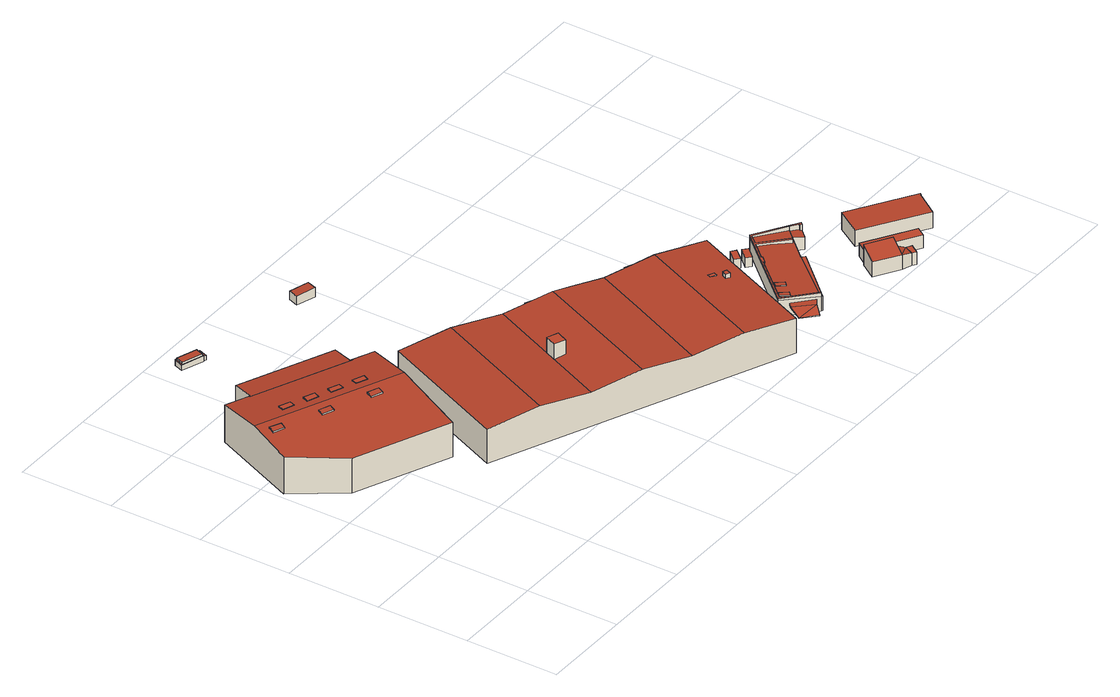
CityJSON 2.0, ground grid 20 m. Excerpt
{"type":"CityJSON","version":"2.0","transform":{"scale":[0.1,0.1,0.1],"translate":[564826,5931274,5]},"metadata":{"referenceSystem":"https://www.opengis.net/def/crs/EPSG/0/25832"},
"CityObjects":{
"building1":{"type":"Building","attributes":{"Grundfläche 2D":857.27,"Grundhöhe NN":6.37},"children":["building1-1","building1-2","building1-3","building1-4","building1-5","building1-6","building1-7"],"geometry":[{"type":"Solid","lod":"3","boundaries":[[[[0,1,2,3,4]],[[5,6,7,8,3,2,9,10]],[[11,6,5,12]],[[13,7,6,11]],[[14,8,7,13]],[[15,4,3,8,14]],[[16,0,4,15]],[[17,1,0,16]],[[18,9,2,1,17]],[[19,10,9,18]],[[12,5,10,19]],[[15,14,13,11,12,19,18,17,16]]]],"semantics":{"surfaces":[{"type":"RoofSurface"},{"type":"WallSurface"},{"type":"GroundSurface"}],"values":[[0,0,1,1,1,1,1,1,1,1,1,2]]}}]},
"building1-1":{"type":"BuildingInstallation","attributes":{"relationToConstruction":"outside"},"parents":["building1"],"geometry":[{"type":"MultiSurface","lod":"3","boundaries":[[[20,21,22,23]],[[24,20,23,25]],[[26,21,20,24]],[[27,22,21,26]],[[25,23,22,27]]],"semantics":{"surfaces":[{"type":"RoofSurface"},{"type":"WallSurface"}],"values":[0,1,1,1,1]}}]},
"building1-2":{"type":"BuildingInstallation","attributes":{"relationToConstruction":"outside"},"parents":["building1"],"geometry":[{"type":"MultiSurface","lod":"3","boundaries":[[[28,29,30,31]],[[32,28,31,33]],[[28,32,34,29]],[[29,34,35,30]],[[33,31,30,35]]],"semantics":{"surfaces":[{"type":"RoofSurface"},{"type":"WallSurface"}],"values":[0,1,1,1,1]}}]},
"building1-3":{"type":"BuildingInstallation","attributes":{"relationToConstruction":"outside"},"parents":["building1"],"geometry":[{"type":"MultiSurface","lod":"3","boundaries":[[[36,37,38,39]],[[40,36,39,41]],[[42,37,36,40]],[[43,38,37,42]],[[41,39,38,43]]],"semantics":{"surfaces":[{"type":"RoofSurface"},{"type":"WallSurface"}],"values":[0,1,1,1,1]}}]},
"building1-4":{"type":"BuildingInstallation","attributes":{"relationToConstruction":"outside"},"parents":["building1"],"geometry":[{"type":"MultiSurface","lod":"3","boundaries":[[[44,45,46,47,48,49]],[[50,44,49,51]],[[52,45,44,50]],[[53,54,47,46,45,52]],[[55,51,49,48,47,54]]],"semantics":{"surfaces":[{"type":"RoofSurface"},{"type":"WallSurface"}],"values":[0,1,1,1,1]}}]},
"building1-5":{"type":"BuildingInstallation","attributes":{"relationToConstruction":"outside"},"parents":["building1"],"geometry":[{"type":"MultiSurface","lod":"3","boundaries":[[[56,57,58,59]],[[60,56,59,61]],[[62,57,56,60]],[[63,58,57,62]],[[61,59,58,63]]],"semantics":{"surfaces":[{"type":"RoofSurface"},{"type":"WallSurface"}],"values":[0,1,1,1,1]}}]},
"building1-6":{"type":"BuildingInstallation","attributes":{"relationToConstruction":"outside"},"parents":["building1"],"geometry":[{"type":"MultiSurface","lod":"3","boundaries":[[[64,65,66,67]],[[68,64,67,69]],[[70,65,64,68]],[[71,66,65,70]],[[69,67,66,71]]],"semantics":{"surfaces":[{"type":"RoofSurface"},{"type":"WallSurface"}],"values":[0,1,1,1,1]}}]},
"building1-7":{"type":"BuildingInstallation","attributes":{"relationToConstruction":"outside"},"parents":["building1"],"geometry":[{"type":"MultiSurface","lod":"3","boundaries":[[[72,73,74,75]],[[76,72,75,77]],[[78,73,72,76]],[[79,74,73,78]],[[77,75,74,79]]],"semantics":{"surfaces":[{"type":"RoofSurface"},{"type":"WallSurface"}],"values":[0,1,1,1,1]}}]},
"building2":{"type":"Building","attributes":{"Grundhöhe NN":6.66,"Grundfläche 2D":116.31},"geometry":[{"type":"Solid","lod":"3","boundaries":[[[[80,81,82,7,6,83,5,10,84]],[[85,82,81,86]],[[87,7,82,85]],[[88,6,7,87]],[[89,5,83,6,88]],[[90,10,5,89]],[[91,84,10,90]],[[92,80,84,91]],[[86,81,80,92]],[[85,86,92,91,90,89,88,87]]]],"semantics":{"surfaces":[{"type":"RoofSurface"},{"type":"WallSurface"},{"type":"GroundSurface"}],"values":[[0,1,1,1,1,1,1,1,1,2]]}}]},
"building3":{"type":"Building","attributes":{"Grundfläche 2D":10.91,"Grundhöhe NN":6.92},"children":["building3-1"],"geometry":[{"type":"Solid","lod":"3","boundaries":[[[[93,94,95,96,97,98]],[[94,99,100,95]],[[95,100,101,96]],[[96,101,102,97]],[[93,98,97,102,103,104,99,94]],[[104,103,102,101,100,99]]]],"semantics":{"surfaces":[{"type":"RoofSurface"},{"type":"WallSurface"},{"type":"GroundSurface"}],"values":[[0,1,1,1,1,2]]}}]},
"building3-1":{"type":"BuildingInstallation","attributes":{"relationToConstruction":"outside"},"parents":["building3"],"geometry":[{"type":"MultiSurface","lod":"3","boundaries":[[[105,106,107,108]],[[108,109,110,105]],[[111,106,105,110]],[[106,111,112,107]],[[109,108,107,112]]],"semantics":{"surfaces":[{"type":"RoofSurface"},{"type":"WallSurface"}],"values":[0,1,1,1,1]}}]},
"building4":{"type":"Building","attributes":{"Grundfläche 2D":1.06,"Grundhöhe NN":6.88},"geometry":[{"type":"Solid","lod":"3","boundaries":[[[[113,114,115,116]],[[116,103,117,113]],[[113,117,118,114]],[[114,118,104,115]],[[115,104,103,116]],[[103,104,118,117]]]],"semantics":{"surfaces":[{"type":"RoofSurface"},{"type":"WallSurface"},{"type":"GroundSurface"}],"values":[[0,1,1,1,1,2]]}}]},
"building5":{"type":"Building","attributes":{"Grundfläche 2D":2202.5,"Grundhöhe NN":6.14},"children":["building5-1","building5-2","building5-3","building5-4"],"geometry":[{"type":"Solid","lod":"3","boundaries":[[[[119,120,121,122]],[[119,122,123,124]],[[124,123,125,126]],[[126,125,127,128,129]],[[128,127,130,131,132]],[[130,133,134,131]],[[135,136,137,138]],[[139,140,141,142]],[[143,144,145,146]],[[147,148,149,150]],[[151,121,120,152]],[[153,133,130,127,125,123,122,121,151]],[[154,138,137,155,156,134,133,153]],[[157,145,144,158,159,141,140,160,161,149,148,162,152,120,119,124,126,129,128,132,131,134,156]],[[163,135,138,154]],[[164,136,135,163]],[[155,137,136,164]],[[165,142,141,159]],[[166,139,142,165]],[[160,140,139,166]],[[167,146,145,157]],[[168,143,146,167]],[[158,144,143,168]],[[169,150,149,161]],[[170,147,150,169]],[[162,148,147,170]],[[154,153,151,152,162,170,169,161,160,166,165,159,158,168,167,157,156,155,164,163]]]],"semantics":{"surfaces":[{"type":"RoofSurface"},{"type":"WallSurface"},{"type":"GroundSurface"}],"values":[[0,0,0,0,0,0,0,0,0,0,1,1,1,1,1,1,1,1,1,1,1,1,1,1,1,1,2]]}}]},
"building5-1":{"type":"BuildingInstallation","attributes":{"relationToConstruction":"outside"},"parents":["building5"],"geometry":[{"type":"MultiSurface","lod":"3","boundaries":[[[171,172,173,174]],[[175,171,174]],[[176,172,171,175]],[[173,172,176]]],"semantics":{"surfaces":[{"type":"RoofSurface"},{"type":"WallSurface"}],"values":[0,1,1,1]}}]},
"building5-2":{"type":"BuildingInstallation","attributes":{"relationToConstruction":"outside"},"parents":["building5"],"geometry":[{"type":"MultiSurface","lod":"3","boundaries":[[[177,178,179,180]],[[181,177,180,182]],[[183,178,177,181]],[[184,179,178,183]],[[182,180,179,184]]],"semantics":{"surfaces":[{"type":"RoofSurface"},{"type":"WallSurface"}],"values":[0,1,1,1,1]}}]},
"building5-3":{"type":"BuildingInstallation","attributes":{"relationToConstruction":"outside"},"parents":["building5"],"geometry":[{"type":"MultiSurface","lod":"3","boundaries":[[[185,186,187,188]],[[189,185,188,190]],[[191,186,185,189]],[[192,187,186,191]],[[190,188,187,192]]],"semantics":{"surfaces":[{"type":"RoofSurface"},{"type":"WallSurface"}],"values":[0,1,1,1,1]}}]},
"building5-4":{"type":"BuildingInstallation","attributes":{"relationToConstruction":"outside"},"parents":["building5"],"geometry":[{"type":"MultiSurface","lod":"3","boundaries":[[[193,194,195,196]],[[193,197,198,194]],[[196,199,197,193]],[[194,198,200,195]],[[195,200,199,196]],[[199,200,198,197]]],"semantics":{"surfaces":[{"type":"RoofSurface"},{"type":"WallSurface"},{"type":"OuterCeilingSurface"}],"values":[0,1,1,1,1,2]}}]},
"building6":{"type":"Building","attributes":{"Grundfläche 2D":9.37,"Grundhöhe NN":6.56},"geometry":[{"type":"Solid","lod":"3","boundaries":[[[[201,202,203,204]],[[204,205,206,201]],[[201,206,207,202]],[[202,207,208,203]],[[203,208,205,204]],[[205,208,207,206]]]],"semantics":{"surfaces":[{"type":"RoofSurface"},{"type":"WallSurface"},{"type":"GroundSurface"}],"values":[[0,1,1,1,1,2]]}}]},
"building7":{"type":"Building","attributes":{"Grundfläche 2D":192.26,"Grundhöhe NN":5.9},"children":["building7-1","building7-2","building7-3","building7-4"],"geometry":[{"type":"MultiSurface","lod":"3","boundaries":[[[209,210,211,212,213,214,215,216,217,218,219,220,221,222,223,224,225,226,227]],[[228,229,230,231,232,233,234,235,236,237,238,239,240,241,242,243,244]],[[245,246,247,248,233,232]],[[249,250,251,252,253,254]],[[251,255,252]],[[212,256,257,213]],[[213,257,258,214]],[[214,258,246,215]],[[215,246,245,216]],[[216,245,232,231,218,217]],[[218,231,230,219]],[[229,220,219,230]],[[220,229,228,221]],[[221,228,244,222]],[[222,244,243,223]],[[223,243,242,224]],[[224,242,241,225]],[[240,239,226,225,241]],[[226,239,238,227]],[[237,236,209,227,238]],[[210,209,236,235]],[[234,211,210,235]],[[257,256,253,259,260]],[[261,258,257,260]],[[246,258,261,262]],[[263,247,246,262]],[[264,248,247,263]],[[265,233,248,264]],[[249,254,253,256,234,233,265,266]],[[267,250,249,266]],[[268,251,250,267]],[[269,255,251,268]],[[270,252,255,269]],[[259,253,252,270]],[[268,267,266,265,264,263,262,261,260,259,270,269]]],"semantics":{"surfaces":[{"type":"RoofSurface"},{"type":"WallSurface"},{"type":"GroundSurface"}],"values":[0,0,0,0,0,1,1,1,1,1,1,1,1,1,1,1,1,1,1,1,1,1,1,1,1,1,1,1,1,1,1,1,1,1,2]}}]},
"building7-1":{"type":"BuildingInstallation","attributes":{"relationToConstruction":"outside"},"parents":["building7"],"geometry":[{"type":"MultiSurface","lod":"3","boundaries":[[[271,272,273,274]],[[275,271,274,276]],[[277,272,271,275]],[[278,273,272,277]],[[276,274,273,278]]],"semantics":{"surfaces":[{"type":"RoofSurface"},{"type":"WallSurface"}],"values":[0,1,1,1,1]}}]},
"building7-2":{"type":"BuildingInstallation","attributes":{"relationToConstruction":"outside"},"parents":["building7"],"geometry":[{"type":"MultiSurface","lod":"3","boundaries":[[[279,280,212,211,281,282,283,284]],[[254,234,256,253]],[[234,254,285,281,211]],[[281,285,286,287,283,282]],[[283,287,251,255,279,284]],[[279,255,252,280]],[[252,253,256,212,280]]],"semantics":{"surfaces":[{"type":"RoofSurface"},{"type":"WallSurface"}],"values":[0,1,1,1,1,1,1]}}]},
"building7-3":{"type":"BuildingInstallation","attributes":{"relationToConstruction":"outside"},"parents":["building7"],"geometry":[{"type":"MultiSurface","lod":"3","boundaries":[[[288,289,290,291]],[[292,288,291,293]],[[294,289,288,292]],[[295,290,289,294]],[[293,291,290,295]]],"semantics":{"surfaces":[{"type":"RoofSurface"},{"type":"WallSurface"}],"values":[0,1,1,1,1]}}]},
"building7-4":{"type":"BuildingInstallation","attributes":{"relationToConstruction":"outside"},"parents":["building7"],"geometry":[{"type":"MultiSurface","lod":"3","boundaries":[[[296,297,298,299]],[[300,297,296]],[[301,297,300]],[[299,302,303,296]],[[296,303,304,300]],[[300,304,305,301]],[[301,305,306,297]],[[297,306,307,298]],[[298,307,302,299]],[[302,307,306,303]],[[303,306,304]],[[304,306,305]]],"semantics":{"surfaces":[{"type":"RoofSurface"},{"type":"WallSurface"},{"type":"OuterCeilingSurface"}],"values":[0,0,0,1,1,1,1,1,1,2,2,2]}}]},
"building8":{"type":"Building","attributes":{"Grundfläche 2D":3.69,"Grundhöhe NN":5.9},"geometry":[{"type":"Solid","lod":"3","boundaries":[[[[308,309,310,311]],[[311,312,313,308]],[[308,313,314,309]],[[309,314,315,310]],[[310,315,312,311]],[[312,315,314,313]]]],"semantics":{"surfaces":[{"type":"RoofSurface"},{"type":"WallSurface"},{"type":"GroundSurface"}],"values":[[0,1,1,1,1,2]]}}]},
"building9":{"type":"Building","attributes":{"Grundfläche 2D":3.96,"Grundhöhe NN":5.9},"geometry":[{"type":"Solid","lod":"3","boundaries":[[[[316,317,318,319]],[[319,320,321,316]],[[316,321,322,317]],[[317,322,323,318]],[[318,323,320,319]],[[320,323,322,321]]]],"semantics":{"surfaces":[{"type":"RoofSurface"},{"type":"WallSurface"},{"type":"GroundSurface"}],"values":[[0,1,1,1,1,2]]}}]},
"building10":{"type":"Building","attributes":{"Grundfläche 2D":26.03,"Grundhöhe NN":5.73},"geometry":[{"type":"Solid","lod":"3","boundaries":[[[[324,325,326,327,328,329]],[[330,329,328,331]],[[332,324,329,330]],[[333,326,325,324,332]],[[331,328,327,326,333,334]],[[334,333,332,330,331]]]],"semantics":{"surfaces":[{"type":"RoofSurface"},{"type":"WallSurface"},{"type":"GroundSurface"}],"values":[[0,1,1,1,1,2]]}}]},
"building11":{"type":"Building","attributes":{"Grundfläche 2D":5.55,"Grundhöhe NN":5.73},"geometry":[{"type":"Solid","lod":"3","boundaries":[[[[335,336,324]],[[336,337,324]],[[324,332,338,335]],[[335,338,339,336]],[[336,339,340,337]],[[337,340,332,324]],[[332,340,339,338]]]],"semantics":{"surfaces":[{"type":"RoofSurface"},{"type":"WallSurface"},{"type":"GroundSurface"}],"values":[[0,0,1,1,1,1,2]]}}]},
"building12":{"type":"Building","attributes":{"Grundfläche 2D":2.64,"Grundhöhe NN":5.71},"geometry":[{"type":"Solid","lod":"3","boundaries":[[[[341,342,336,335]],[[335,338,343,341]],[[341,343,344,342]],[[342,344,339,336]],[[336,339,338,335]],[[338,339,344,343]]]],"semantics":{"surfaces":[{"type":"RoofSurface"},{"type":"WallSurface"},{"type":"GroundSurface"}],"values":[[0,1,1,1,1,2]]}}]},
"building13":{"type":"Building","attributes":{"Grundfläche 2D":2.06,"Grundhöhe NN":6.16},"geometry":[{"type":"Solid","lod":"3","boundaries":[[[[345,346,347,348]],[[348,349,350,345]],[[345,350,351,346]],[[346,351,352,347]],[[347,352,349,348]],[[349,352,351,350]]]],"semantics":{"surfaces":[{"type":"RoofSurface"},{"type":"WallSurface"},{"type":"GroundSurface"}],"values":[[0,1,1,1,1,2]]}}]},
"building14":{"type":"Building","attributes":{"Grundfläche 2D":30.08,"Grundhöhe NN":6.01},"geometry":[{"type":"Solid","lod":"3","boundaries":[[[[353,354,355,356,357,358]],[[359,356,355,360]],[[361,357,356,359]],[[362,358,357,361]],[[363,353,358,362]],[[364,354,353,363]],[[360,355,354,364]],[[364,363,362,361,359,360]]]],"semantics":{"surfaces":[{"type":"RoofSurface"},{"type":"WallSurface"},{"type":"GroundSurface"}],"values":[[0,1,1,1,1,1,1,2]]}}]},
"building15":{"type":"Building","attributes":{"Grundfläche 2D":98.18,"Grundhöhe NN":6.23},"geometry":[{"type":"Solid","lod":"3","boundaries":[[[[365,366,367,368,369,370]],[[368,371,372,369]],[[369,372,373,370]],[[370,373,374,365]],[[365,374,375,366]],[[366,375,376,367]],[[367,376,371,368]],[[373,372,371,376,375,374]]]],"semantics":{"surfaces":[{"type":"RoofSurface"},{"type":"WallSurface"},{"type":"GroundSurface"}],"values":[[0,1,1,1,1,1,1,2]]}}]}
},
"vertices":[
[79,447,91],[283,359,91],[349,513,108],[45,645,108],[4,551,97],[343,625,97],[134,716,97],[135,718,97],[86,739,97],[390,607,97],[344,627,97],[134,716,14],[343,625,14],[135,718,14],[86,739,14],[4,551,14],[79,447,14],[283,359,14],[390,607,14],[344,627,14],
[279,523,109],[255,533,109],[250,520,107],[274,510,107],[279,523,106],[274,510,104],[255,533,106],[250,520,104],
[276,580,107],[271,568,107],[294,558,107],[300,570,107],[276,580,104],[300,570,104],[271,568,106],[294,558,106],
[177,624,107],[171,611,107],[195,601,107],[201,614,107],[177,624,104],[201,614,104],[171,611,106],[195,601,106],
[80,608,109],[57,619,109],[52,607,107],[51,606,107],[52,606,107],[75,596,107],[80,608,106],[75,596,104],[57,619,106],[52,607,104],[51,606,104],[52,606,104],
[226,602,107],[221,590,107],[245,580,107],[250,592,107],[226,602,104],[250,592,104],[221,590,106],[245,580,106],
[127,645,107],[122,633,107],[146,623,107],[151,635,107],[127,645,104],[151,635,104],[122,633,106],[146,623,106],
[180,565,109],[156,575,109],[151,563,107],[175,553,107],[180,565,106],[175,553,104],[156,575,106],[151,563,104],
[360,675,91],[158,763,91],[138,717,97],[137,714,97],[340,629,97],[138,717,17],[158,763,17],[135,718,17],[134,716,17],[343,625,17],[344,627,17],[340,629,17],[360,675,17],
[286,935,33],[286,936,33],[238,953,33],[231,933,31],[279,916,31],[280,917,31],[286,936,19],[238,953,19],[231,933,19],[279,916,19],[280,917,19],[286,935,19],
[234,934,35],[278,919,35],[283,935,36],[239,950,36],[239,950,33],[234,934,31],[278,919,31],[283,935,33],
[285,915,30],[291,933,30],[286,935,30],[280,917,30],[285,915,19],[291,933,19],
[533,533,98],[427,579,88],[304,296,88],[410,250,98],[515,205,87],[638,487,87],[618,160,98],[739,443,98],[720,116,87],[844,398,87],[775,428,94],[825,70,98],[946,354,98],[909,370,94],[930,25,88],[1052,308,88],[1005,175,33],[1055,290,33],[1047,294,33],[996,179,33],[719,492,64],[705,458,61],[775,428,61],[789,461,64],[926,408,60],[909,370,60],[983,338,60],[1000,376,60],[513,581,61],[498,548,61],[569,517,61],[583,550,61],[304,296,11],[427,579,11],[930,25,11],[996,179,11],[1047,294,11],[1052,308,11],[983,338,11],[909,370,11],[775,428,11],[705,458,11],[569,517,11],[498,548,11],[1005,175,11],[1055,290,11],[789,461,11],[719,492,11],[1000,376,11],[926,408,11],[583,550,11],[513,581,11],
[960,223,94],[963,231,94],[950,237,94],[947,229,94],[960,223,92],[963,231,92],
[590,313,122],[601,337,122],[577,347,122],[567,323,122],[590,313,90],[567,323,87],[601,337,90],[577,347,87],
[971,200,101],[975,211,101],[967,215,101],[962,204,101],[971,200,91],[962,204,92],[975,211,91],[967,215,92],
[990,145,44],[997,160,44],[990,163,44],[983,148,44],[990,145,42],[997,160,42],[983,148,42],[990,163,42],
[535,880,35],[576,866,37],[583,887,37],[542,901,35],[542,901,16],[535,880,16],[576,866,16],[583,887,16],
[1143,261,49],[1159,279,49],[1223,238,49],[1225,241,49],[1159,284,49],[1013,121,49],[1074,66,49],[1076,68,49],[1076,69,49],[1020,119,49],[1021,121,49],[1019,123,49],[1099,213,49],[1101,211,49],[1112,223,49],[1110,225,49],[1139,257,49],[1192,209,49],[1195,212,49],[1099,213,45],[1019,123,46],[1021,121,45],[1020,119,45],[1076,69,41],[1161,171,41],[1223,238,41],[1159,279,45],[1143,261,45],[1160,246,44],[1195,212,41],[1192,209,41],[1160,238,44],[1139,257,45],[1110,225,45],[1112,223,45],[1101,211,45],[1076,68,41],[1074,66,41],[1076,64,41],[1168,164,41],[1208,222,39],[1226,205,37],[1242,223,37],[1247,227,37],[1225,241,39],[1223,238,39],[1243,222,37],[1225,241,41],[1159,284,45],[1013,121,46],[1225,241,9],[1159,284,9],[1013,121,9],[1074,66,9],[1076,64,9],[1168,164,9],[1161,171,9],[1208,222,9],[1226,205,9],[1242,223,9],[1243,222,9],[1247,227,9],
[1064,137,46],[1071,145,46],[1056,159,47],[1049,151,47],[1064,137,44],[1049,151,45],[1071,145,44],[1056,159,45],
[1243,222,49],[1247,227,49],[1240,227,49],[1239,226,49],[1239,224,49],[1242,223,49],[1240,227,37],[1239,226,37],[1239,224,37],
[1047,119,46],[1032,134,48],[1025,127,48],[1040,112,46],[1047,119,44],[1040,112,44],[1032,134,45],[1025,127,45],
[1020,98,36],[1054,62,36],[1068,72,37],[1029,107,37],[1009,71,28],[1038,45,28],[1029,107,35],[1020,98,34],[1009,71,26],[1038,45,26],[1054,62,34],[1068,72,35],
[1108,270,30],[1127,291,30],[1117,299,30],[1098,278,30],[1098,278,9],[1108,270,9],[1127,291,9],[1117,299,9],
[1124,254,30],[1144,276,30],[1134,285,30],[1114,263,30],[1114,263,9],[1124,254,9],[1144,276,9],[1134,285,9],
[1274,19,40],[1293,47,50],[1298,55,53],[1248,86,53],[1247,87,53],[1223,52,40],[1223,52,7],[1247,87,7],[1274,19,7],[1298,55,7],[1248,86,7],
[1295,12,35],[1305,32,35],[1293,47,40],[1295,12,7],[1305,32,7],[1293,47,7],
[1303,6,35],[1316,25,35],[1303,6,7],[1316,25,7],
[1295,88,29],[1302,99,29],[1289,108,29],[1282,96,29],[1282,96,12],[1295,88,12],[1302,99,12],[1289,108,12],
[1263,108,39],[1248,86,39],[1298,55,39],[1300,57,39],[1352,24,39],[1365,44,39],[1300,57,10],[1298,55,10],[1352,24,10],[1365,44,10],[1263,108,10],[1248,86,10],
[1446,92,51],[1449,96,51],[1315,182,51],[1282,130,48],[1414,45,48],[1445,93,51],[1282,130,12],[1414,45,12],[1445,93,12],[1446,92,12],[1449,96,12],[1315,182,12]
]}
